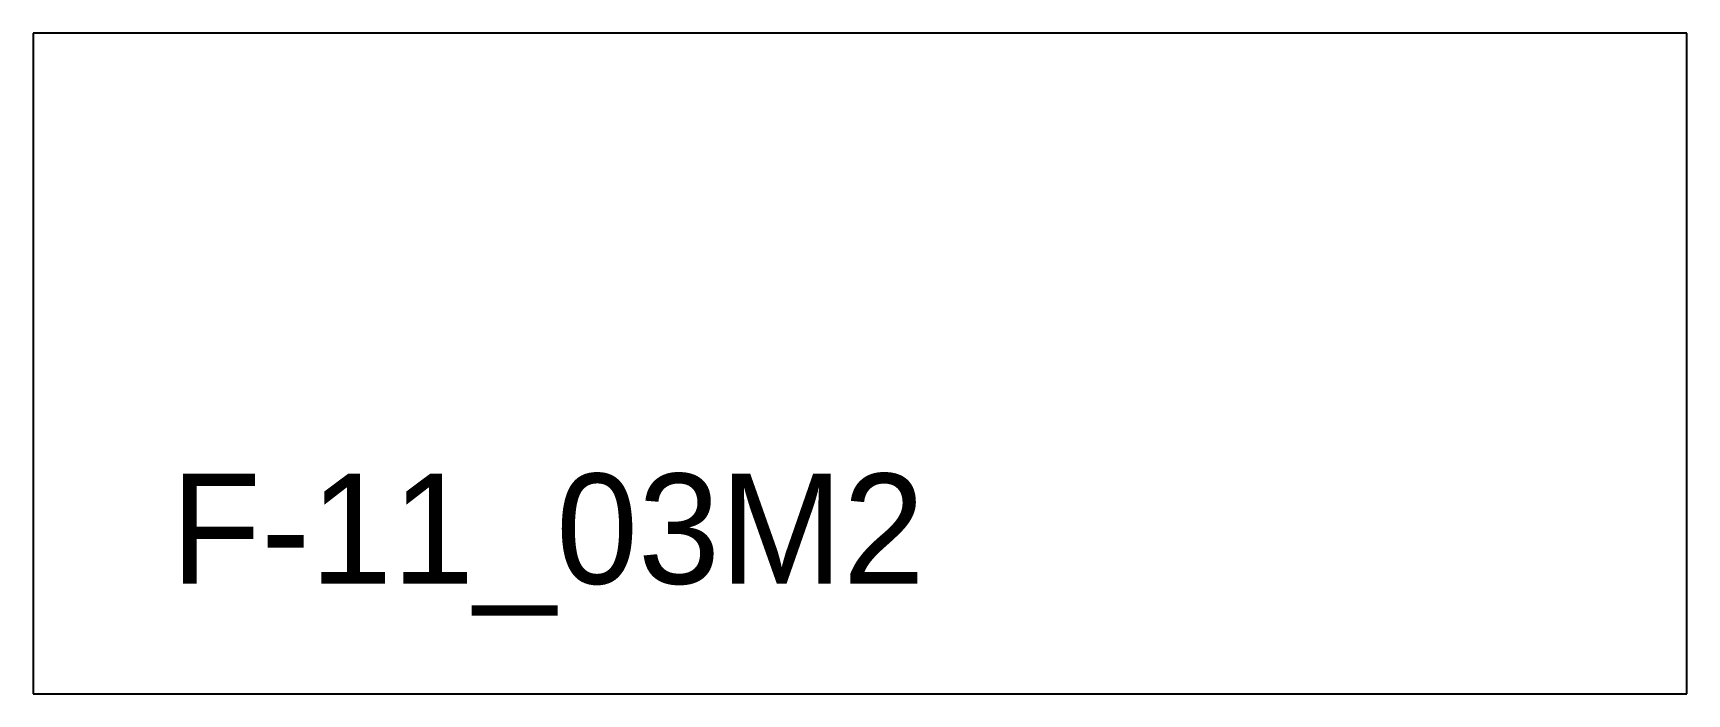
# Model space of a CAD drawing. Extents: x 0 to 15, y 0 to 6.
import ezdxf

# ---------------------------------------------------------------- set-up
doc = ezdxf.new("R2010")
doc.units = 0
doc.header["$MEASUREMENT"] = 0
doc.layers.add('BURN', color=1, linetype='CONTINUOUS')
doc.layers.add('SCRIBE', color=1, linetype='CONTINUOUS')

msp = doc.modelspace()

# ---------------------------------------------------------------- linework, layer by layer
at = {"layer": 'BURN'}
for p, q in [((15, 5.999999), (0, 6)), ((0, 6), (0, 0)), ((15, 0), (15, 5.999999)), ((0, 0), (15, 0))]:
    msp.add_line(p, q, dxfattribs=at)

# ---------------------------------------------------------------- texts
at = {"layer": 'SCRIBE'}
msp.add_text('F-11_03M2', height=1, dxfattribs=at).set_placement((1.25, 1))

doc.saveas('drawing.dxf')
